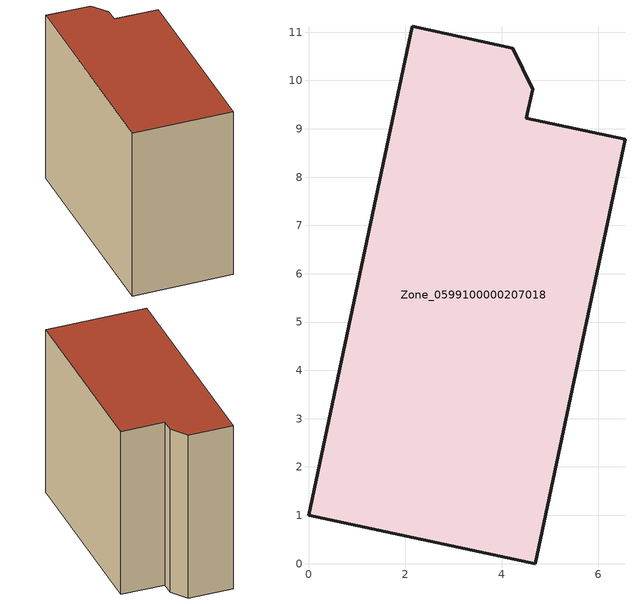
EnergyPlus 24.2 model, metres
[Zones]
Zone_0599100000207018
 floor ground (C_G): 0,1 2.15,11.12 4.23,10.67 4.64,9.82 4.51,9.22 6.55,8.78 4.69,0 z0
 wall outside (C_F): 2.15,11.12 0,1 4.69,0 6.55,8.78 4.51,9.22 4.64,9.82 4.23,10.67 2.15,11.12 z0:8.49
 roof outside (C_R): 4.64,9.82 4.23,10.67 2.15,11.12 0,1 4.69,0 6.55,8.78 4.51,9.22 z8.49
[BUILDING]
Pand.0599100000207018: North Axis=0; Terrain=City; Loads Convergence Tolerance Value=0.04; Temperature Convergence Tolerance Value=0.4; Solar Distribution=FullExterior; Maximum Number of Warmup Days=25; Minimum Number of Warmup Days=1
[Site:Location]
Rotterdam.The.Hague.AP_ZH_NLD Design_Conditions: Latitude=51.96; Longitude=4.45; Time Zone=1; Elevation=-4.5
[SITE:GROUNDTEMPERATURE:BUILDINGSURFACE]
18, 18, 18, 18, 18, 18, 18, 18, 18, 18, 18, 18
[MATERIAL] Thermal Absorptance=0.9; Solar Absorptance=0.7; Visible Absorptance=0.7
Name | Roughness | Thickness | Conductivity | Density | Specific Heat
G.TI.1975-1991 | MediumSmooth | 0.15 | 0.288461 | 540 | 1210
F.TI.1975-1991 | Rough | 0.3 | 0.230769 | 1920 | 840
R.TI.1975-1991 | MediumRough | 0.2 | 0.153846 | 1500 | 1000
[CONSTRUCTION]
C_G: G.TI.1975-1991
C_F: F.TI.1975-1991
C_R: R.TI.1975-1991
[ZONE]
Zone_0599100000207018: Type=1; Multiplier=1; Ceiling Height=Autocalculate; Volume=Autocalculate; Floor Area=autocalculate; Part of Total Floor Area=Yes
[ZONEINFILTRATION:DESIGNFLOWRATE]
Infil_Zone_0599100000207018: Zone or ZoneList or Space or SpaceList=Zone_0599100000207018; Schedule=AlwaysOn; Design Flow Rate Calculation Method=Flow/Area; Flow Rate per Floor Area=0.003; Constant Term Coefficient=1; Temperature Term Coefficient=0; Velocity Term Coefficient=0; Velocity Squared Term Coefficient=0
[HVACTEMPLATE:ZONE:IDEALLOADSAIRSYSTEM]
Zone_0599100000207018: Maximum Heating Supply Air Temperature=50; Minimum Cooling Supply Air Temperature=13; Maximum Heating Supply Air Humidity Ratio=0.0156; Minimum Cooling Supply Air Humidity Ratio=0.0077; Heating Limit=NoLimit; Cooling Limit=NoLimit; Dehumidification Control Type=ConstantSensibleHeatRatio; Cooling Sensible Heat Ratio=0.7; Dehumidification Setpoint=60; Humidification Control Type=None; Humidification Setpoint=30; Outdoor Air Method=None; Outdoor Air Flow Rate per Person=0.00944; Outdoor Air Flow Rate per Zone Floor Area=0; Outdoor Air Flow Rate per Zone=0; Demand Controlled Ventilation Type=None; Outdoor Air Economizer Type=NoEconomizer; Heat Recovery Type=None; Sensible Heat Recovery Effectiveness=0.7; Latent Heat Recovery Effectiveness=0.65
[ZONECONTROL:THERMOSTAT]
ThermostatControl_Zone_0599100000207018: Zone or ZoneList=Zone_0599100000207018; Control Type Schedule=DualSetpointControlType; Control 1=Thermostat_Zone_0599100000207018; Temperature Difference Between Cutout And Setpoint=0
[THERMOSTATSETPOINT:DUALSETPOINT]
Thermostat_Zone_0599100000207018: Heating Setpoint Temperature Schedule=HeatingSetpoint_Zone_0599100000207018; Cooling Setpoint Temperature Schedule=CoolingSetpoint_Zone_0599100000207018
[SCHEDULE:COMPACT]
HeatingSetpoint_Zone_0599100000207018: Through: 12/31, For: AllDays, Until: 24:00, 21
CoolingSetpoint_Zone_0599100000207018: Through: 12/31, For: AllDays, Until: 24:00, 24
DualSetpointControlType: Through: 12/31, For: AllDays, Until: 24:00, 4
AlwaysOn: Through: 12/31, For: AllDays, Until: 24:00, 1
